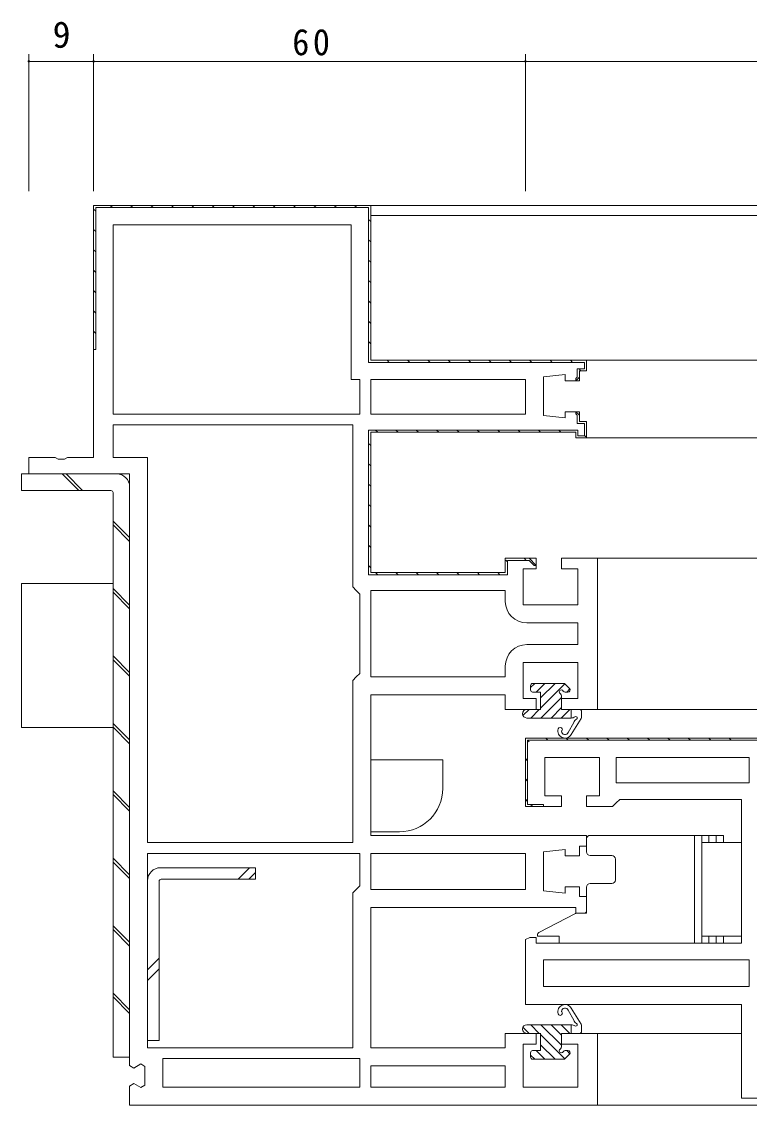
# Model space of a CAD drawing. Units: millimetres on the paper. Extents: x -420 to 373, y -297 to 267.
# Drawn here: x -181.7 to -80.6, y -192.4 to -41.8 of the extents above; entities that cross this region are included whole.
import ezdxf
from ezdxf.enums import TextEntityAlignment as Align

# ---------------------------------------------------------------- set-up
doc = ezdxf.new("R2010")
doc.units = ezdxf.units.MM
for name, color, linetype, lineweight in [('0-3_YKK_12', 2, 'Continuous', 9), ('0-4_YKK_D', 6, 'Continuous', 9), ('0-6_YKK_13', 4, 'Continuous', 9), ('0-7_YKK_11', 7, 'Continuous', 9)]:
    doc.layers.add(name, color=color, linetype=linetype, lineweight=lineweight)
doc.styles.add('ＭＳ ゴシック', font='')
doc.styles.get('ＭＳ ゴシック').set_extended_font_data('MS Gothic')

msp = doc.modelspace()

# ---------------------------------------------------------------- linework, layer by layer
at = {"layer": '0-3_YKK_12'}
for p, q in [((-133.687, -67.359), (-3.645, -67.359)), ((-133.187, -68.759), (-3.645, -68.759)), ((-103.603, -88.859), (-3.645, -88.859)), ((-103.686, -99.659), (-3.645, -99.659)), ((-102.187, -116.359), (-3.645, -116.359)), ((-101.776, -137.359), (-3.645, -137.359)), ((-101.76, -182.359), (-81.672, -182.359)), ((-102.26, -192.359), (-78.815, -192.359))]:
    msp.add_line(p, q, dxfattribs=at)
at = {"layer": '0-4_YKK_D'}
for p, q in [((-180.687, -65.359), (-180.687, -46.359)), ((-171.687, -65.359), (-171.687, -46.359)), ((-171.687, -65.359), (-171.687, -46.359)), ((-111.688, -65.359), (-111.688, -46.359)), ((-111.687, -65.359), (-111.687, -46.359)), ((-180.687, -47.359), (-171.687, -47.359)), ((-171.687, -47.359), (-111.687, -47.359)), ((-21.688, -47.359), (-111.688, -47.359))]:
    msp.add_line(p, q, dxfattribs=at)
for centre, start, end in [((-180.687, -47.359), 0, 180), ((-180.687, -47.359), 180, 0), ((-171.687, -47.359), 0, 180), ((-171.687, -47.359), 0, 180), ((-171.687, -47.359), 180, 0), ((-171.687, -47.359), 180, 0), ((-111.688, -47.359), 0, 180), ((-111.688, -47.359), 180, 0), ((-111.687, -47.359), 0, 180), ((-111.687, -47.359), 180, 0)]:
    msp.add_arc(centre, 0.106, start, end, dxfattribs=at)
at = {"layer": '0-6_YKK_13'}
for p, q in [((-181.687, -106.959), (-181.687, -104.659)), ((-168.487, -104.659), (-181.687, -104.659)), ((-176.056, -104.659), (-173.756, -106.959)), ((-175.526, -104.659), (-173.226, -106.959)), ((-166.687, -185.659), (-166.687, -106.459)), ((-181.687, -106.959), (-169.287, -106.959)), ((-168.987, -185.659), (-168.987, -107.259)), ((-168.987, -111.197), (-166.687, -113.497)), ((-168.987, -111.728), (-166.687, -114.028)), ((-168.987, -119.859), (-181.687, -119.859)), ((-168.987, -120.566), (-166.687, -122.866)), ((-168.987, -121.097), (-166.687, -123.397)), ((-168.987, -129.935), (-166.687, -132.235)), ((-168.987, -130.466), (-166.687, -132.766)), ((-110.404, -133.759), (-110.987, -134.341)), ((-110.687, -133.759), (-106.387, -133.759)), ((-108.99, -133.759), (-110.19, -134.959)), ((-107.576, -133.759), (-109.587, -135.77)), ((-106.216, -133.812), (-109.587, -137.184)), ((-105.575, -134.446), (-106.175, -133.846)), ((-110.987, -134.059), (-110.987, -134.659)), ((-110.687, -134.959), (-109.587, -134.959)), ((-109.587, -134.959), (-109.587, -137.361)), ((-106.168, -134.959), (-105.787, -134.959)), ((-105.517, -134.528), (-105.945, -134.956)), ((-106.687, -135.698), (-109.548, -138.559)), ((-106.687, -135.478), (-106.687, -137.359)), ((-111.176, -137.359), (-112.031, -138.213)), ((-109.587, -137.359), (-111.487, -137.359)), ((-109.762, -137.359), (-110.962, -138.559)), ((-106.687, -137.112), (-108.133, -138.559)), ((-105.519, -137.359), (-106.719, -138.559)), ((-106.687, -137.359), (-104.191, -137.359)), ((-105.357, -138.559), (-105.357, -137.359)), ((-103.891, -138.481), (-103.891, -137.659)), ((-168.987, -139.304), (-166.687, -141.604)), ((-168.987, -139.835), (-166.687, -142.135)), ((-111.487, -138.559), (-105.357, -138.559)), ((-104.984, -139.178), (-105.734, -140.56)), ((-105.315, -140.84), (-103.928, -138.626)), ((-133.187, -152.359), (-133.187, -144.359)), ((-133.187, -144.359), (-123.187, -144.359)), ((-123.187, -144.359), (-123.187, -148.359)), ((-168.987, -148.674), (-166.687, -150.974)), ((-168.987, -149.204), (-166.687, -151.504)), ((-133.187, -154.359), (-133.187, -152.359)), ((-129.187, -154.359), (-133.187, -154.359)), ((-84.187, -154.857), (-102.694, -154.857)), ((-88.194, -154.857), (-88.194, -169.857)), ((-87.194, -154.857), (-87.194, -169.857)), ((-86.194, -154.857), (-86.194, -155.857)), ((-85.194, -154.857), (-85.194, -155.857)), ((-84.187, -154.857), (-84.187, -155.857)), ((-103.194, -155.357), (-103.194, -157.157)), ((-87.187, -155.857), (-81.687, -155.857)), ((-87.187, -168.857), (-87.187, -155.857)), ((-168.987, -158.043), (-166.687, -160.343)), ((-99.694, -157.657), (-102.694, -157.657)), ((-168.987, -158.574), (-166.687, -160.874)), ((-162.387, -159.356), (-149.187, -159.356)), ((-151.624, -160.956), (-150.024, -159.356)), ((-149.187, -160.956), (-149.187, -159.356)), ((-99.194, -158.157), (-99.194, -161.057)), ((-162.287, -160.956), (-149.187, -160.956)), ((-150.137, -160.956), (-149.187, -160.006)), ((-162.587, -183.359), (-162.587, -161.256)), ((-103.194, -162.057), (-103.194, -165.357)), ((-99.694, -161.557), (-102.694, -161.557)), ((-109.834, -168.373), (-104.753, -165.692)), ((-103.494, -165.657), (-104.613, -165.657)), ((-168.987, -167.412), (-166.687, -169.712)), ((-168.987, -167.943), (-166.687, -170.243)), ((-109.994, -168.638), (-109.994, -168.857)), ((-106.994, -168.857), (-109.994, -168.857)), ((-106.994, -168.857), (-106.994, -169.857)), ((-87.187, -168.857), (-81.687, -168.857)), ((-86.194, -168.857), (-86.194, -169.857)), ((-85.194, -168.857), (-85.194, -169.857)), ((-84.187, -168.857), (-84.187, -169.857)), ((-164.187, -173.52), (-162.587, -171.92)), ((-164.187, -175.006), (-162.587, -173.406)), ((-168.987, -176.781), (-166.687, -179.081)), ((-168.987, -177.312), (-166.687, -179.612)), ((-105.315, -178.877), (-103.928, -181.091)), ((-104.984, -180.539), (-105.734, -179.157)), ((-111.176, -182.359), (-112.031, -181.504)), ((-111.487, -181.159), (-105.357, -181.159)), ((-109.762, -182.359), (-110.962, -181.159)), ((-106.687, -184.019), (-109.548, -181.159)), ((-106.687, -182.605), (-108.133, -181.159)), ((-105.519, -182.359), (-106.719, -181.159)), ((-105.357, -181.159), (-105.357, -182.359)), ((-103.891, -181.236), (-103.891, -182.059)), ((-109.587, -182.359), (-111.487, -182.359)), ((-109.587, -184.759), (-109.587, -182.356)), ((-106.216, -185.905), (-109.587, -182.533)), ((-106.687, -182.359), (-104.191, -182.359)), ((-106.687, -184.239), (-106.687, -182.359)), ((-110.987, -185.659), (-110.987, -185.059)), ((-110.687, -184.759), (-109.587, -184.759)), ((-108.99, -185.959), (-110.19, -184.759)), ((-107.576, -185.959), (-109.587, -183.947)), ((-106.168, -184.759), (-105.787, -184.759)), ((-105.517, -185.189), (-105.945, -184.762)), ((-166.687, -185.659), (-168.987, -185.659)), ((-110.404, -185.959), (-110.987, -185.376)), ((-110.687, -185.959), (-106.387, -185.959)), ((-105.575, -185.271), (-106.175, -185.871))]:
    msp.add_line(p, q, dxfattribs=at)
for points in [[(-168.987, -139.859), (-181.687, -139.859), (-181.687, -119.859)], [(-162.587, -183.359), (-164.187, -183.359), (-164.187, -161.156)]]:
    msp.add_lwpolyline(points, dxfattribs=at)
for centre, radius, start, end in [((-168.487, -106.459), 1.8, 0, 90), ((-169.287, -107.259), 0.3, 0, 90), ((-110.687, -134.059), 0.3, 90, 180), ((-106.387, -134.059), 0.3, 44.99998, 90), ((-110.687, -134.659), 0.3, 180, 270), ((-106.687, -134.959), 0.3, 29.99998, 239.99998), ((-106.987, -135.478), 0.3, 0, 59.99998), ((-106.168, -134.659), 0.3, 209.99998, 270), ((-105.787, -134.659), 0.3, 270, 44.99998), ((-111.487, -137.959), 0.6, 90, 270), ((-105.357, -137.559), 1, 270, 303.5573), ((-104.694, -138.559), 0.2, 301.26997, 123.5573), ((-104.191, -137.659), 0.3, 0, 90), ((-106.862, -140.157), 0.3, 305.18523, 163.39844), ((-104.071, -139.584), 1, 121.26997, 156.00981), ((-104.191, -138.481), 0.3, 331.12572, 0), ((-106.191, -140.357), 1, 163.39844, 331.12572), ((-106.191, -140.357), 0.5, 185.18523, 336.00981), ((-129.187, -148.359), 6, 270, 0), ((-102.694, -155.357), 0.5, 90, 180), ((-102.694, -157.157), 0.5, 180, 270), ((-99.694, -158.157), 0.5, 0, 90), ((-162.387, -161.156), 1.8, 90, 180), ((-162.287, -161.256), 0.3, 90, 180), ((-99.694, -161.057), 0.5, 270, 0), ((-102.694, -162.057), 0.5, 90, 180), ((-103.494, -165.357), 0.3, 270, 0), ((-104.613, -165.957), 0.3, 90, 117.84825), ((-109.694, -168.638), 0.3, 117.81764, 180), ((-106.191, -179.36), 1, 28.87427, 196.60155), ((-106.191, -179.36), 0.5, 23.99017, 174.81476), ((-106.862, -179.56), 0.3, 196.60155, 54.81476), ((-104.071, -180.133), 1, 203.99017, 238.73001), ((-111.487, -181.759), 0.6, 90, 270), ((-105.357, -182.159), 1, 56.44269, 90), ((-104.694, -181.159), 0.2, 236.44269, 58.73001), ((-104.191, -182.059), 0.3, 270, 0), ((-104.191, -181.236), 0.3, 0, 28.87427), ((-110.687, -185.059), 0.3, 90, 180), ((-106.687, -184.759), 0.3, 120, 330), ((-106.987, -184.239), 0.3, 299.99998, 0), ((-106.168, -185.059), 0.3, 90, 150), ((-105.787, -185.059), 0.3, 315, 90), ((-110.687, -185.659), 0.3, 180, 270), ((-106.387, -185.659), 0.3, 270, 315)]:
    msp.add_arc(centre, radius, start, end, dxfattribs=at)
at = {"layer": '0-7_YKK_11'}
for p, q in [((-133.187, -67.359), (-171.687, -67.359)), ((-169.373, -67.359), (-169.073, -67.659)), ((-166.545, -67.359), (-166.245, -67.659)), ((-163.717, -67.359), (-163.417, -67.659)), ((-160.888, -67.359), (-160.588, -67.659)), ((-158.06, -67.359), (-157.76, -67.659)), ((-155.231, -67.359), (-154.931, -67.659)), ((-152.403, -67.359), (-152.103, -67.659)), ((-149.574, -67.359), (-149.274, -67.659)), ((-146.746, -67.359), (-146.446, -67.659)), ((-143.918, -67.359), (-143.618, -67.659)), ((-141.089, -67.359), (-140.789, -67.659)), ((-138.261, -67.359), (-137.961, -67.659)), ((-135.432, -67.359), (-135.132, -67.659)), ((-171.687, -67.873), (-171.387, -68.173)), ((-171.687, -70.702), (-171.387, -71.002)), ((-133.487, -69.304), (-133.187, -69.604)), ((-133.487, -72.132), (-133.187, -72.432)), ((-171.687, -73.53), (-171.387, -73.83)), ((-133.487, -74.961), (-133.187, -75.261)), ((-171.687, -76.359), (-171.387, -76.659)), ((-133.487, -77.789), (-133.187, -78.089)), ((-171.687, -79.187), (-171.387, -79.487)), ((-133.487, -80.617), (-133.187, -80.917)), ((-171.687, -82.015), (-171.387, -82.315)), ((-133.487, -83.446), (-133.187, -83.746)), ((-171.687, -84.844), (-171.387, -85.144)), ((-133.487, -86.274), (-133.187, -86.574)), ((-130.903, -88.859), (-130.603, -89.159)), ((-128.074, -88.859), (-127.774, -89.159)), ((-125.246, -88.859), (-124.946, -89.159)), ((-122.418, -88.859), (-122.118, -89.159)), ((-119.589, -88.859), (-119.289, -89.159)), ((-116.761, -88.859), (-116.461, -89.159)), ((-113.932, -88.859), (-113.632, -89.159)), ((-111.104, -88.859), (-110.804, -89.159)), ((-108.275, -88.859), (-107.976, -89.159)), ((-105.447, -88.859), (-105.147, -89.159)), ((-104.174, -90.132), (-103.942, -90.364)), ((-168.987, -96.359), (-134.687, -96.359)), ((-133.187, -96.359), (-111.687, -96.359)), ((-133.187, -98.859), (-104.687, -98.859)), ((-132.517, -98.559), (-132.217, -98.859)), ((-129.688, -98.559), (-129.388, -98.859)), ((-126.86, -98.559), (-126.56, -98.859)), ((-124.031, -98.559), (-123.731, -98.859)), ((-121.203, -98.559), (-120.903, -98.859)), ((-118.375, -98.559), (-118.074, -98.859)), ((-115.546, -98.559), (-115.246, -98.859)), ((-112.718, -98.559), (-112.418, -98.859)), ((-109.889, -98.559), (-109.589, -98.859)), ((-107.061, -98.559), (-106.761, -98.859)), ((-103.521, -99.27), (-103.307, -99.484)), ((-133.487, -100.416), (-133.187, -100.716)), ((-133.487, -103.245), (-133.187, -103.545)), ((-166.687, -104.659), (-166.687, -186.837)), ((-133.487, -106.073), (-133.187, -106.373)), ((-133.487, -108.902), (-133.187, -109.202)), ((-133.487, -111.73), (-133.187, -112.03)), ((-133.487, -114.559), (-133.187, -114.859)), ((-133.487, -117.387), (-133.187, -117.687)), ((-114.436, -116.639), (-114.187, -116.888)), ((-111.888, -116.359), (-111.588, -116.659)), ((-132.516, -118.359), (-132.216, -118.659)), ((-129.687, -118.359), (-129.387, -118.659)), ((-126.859, -118.359), (-126.559, -118.659)), ((-124.03, -118.359), (-123.73, -118.659)), ((-121.202, -118.359), (-120.902, -118.659)), ((-118.373, -118.359), (-118.073, -118.659)), ((-115.545, -118.359), (-115.245, -118.659)), ((-114.487, -131.359), (-114.487, -132.859)), ((-114.487, -132.859), (-133.187, -132.859)), ((-108.859, -141.357), (-108.559, -141.657)), ((-106.03, -141.357), (-105.73, -141.657)), ((-103.202, -141.357), (-102.902, -141.657)), ((-100.374, -141.357), (-100.073, -141.657)), ((-97.545, -141.357), (-97.245, -141.657)), ((-94.717, -141.357), (-94.417, -141.657)), ((-91.888, -141.357), (-91.588, -141.657)), ((-89.06, -141.357), (-88.76, -141.657)), ((-86.231, -141.357), (-85.931, -141.657)), ((-83.403, -141.357), (-83.103, -141.657)), ((-111.394, -141.65), (-111.182, -141.862)), ((-111.687, -144.186), (-111.387, -144.486)), ((-80.587, -144.057), (-99.087, -144.057)), ((-111.687, -147.014), (-111.387, -147.314)), ((-111.687, -149.842), (-111.387, -150.142)), ((-110.972, -150.557), (-110.672, -150.857)), ((-164.187, -157.359), (-134.687, -157.359)), ((-133.187, -162.359), (-111.687, -162.359)), ((-109.187, -175.857), (-80.587, -175.857)), ((-162.087, -189.859), (-134.687, -189.859)), ((-133.187, -189.859), (-114.487, -189.859))]:
    msp.add_line(p, q, dxfattribs=at)
for points in [[(-104.187, -91.709), (-104.187, -90.359), (-103.187, -90.359), (-103.187, -88.859), (-133.187, -88.859), (-133.187, -67.359), (-171.687, -67.359), (-171.687, -102.359), (-175.321, -102.359), (-175.754, -102.609), (-176.62, -102.609), (-177.053, -102.359), (-180.687, -102.359), (-180.687, -104.659), (-166.687, -104.659)], [(-103.187, -154.859), (-133.187, -154.859), (-133.187, -135.359), (-114.487, -135.359), (-114.487, -137.359), (-110.187, -137.359), (-110.187, -135.859), (-111.987, -135.859), (-111.987, -130.859), (-104.387, -130.859), (-104.387, -135.859), (-106.687, -135.859), (-106.687, -137.359), (-101.687, -137.359), (-101.687, -116.359), (-106.687, -116.359), (-106.687, -117.859), (-104.387, -117.859), (-104.387, -122.859), (-111.987, -122.859), (-111.987, -117.859), (-110.187, -117.859), (-110.187, -116.359), (-114.487, -116.359), (-114.487, -118.359), (-133.187, -118.359), (-133.187, -98.859), (-104.687, -98.859), (-104.687, -99.659), (-103.187, -99.659), (-103.187, -97.359), (-104.187, -97.359), (-104.187, -96.009), (-106.187, -96.009), (-106.187, -96.881), (-109.187, -96.559), (-109.187, -91.159), (-106.187, -90.836), (-106.187, -91.709), (-104.187, -91.709)], [(-166.687, -104.659), (-166.687, -186.837), (-166.124, -187.199), (-165.151, -186.618), (-164.587, -186.981), (-164.587, -189.537), (-165.151, -189.9), (-166.124, -189.318), (-166.687, -189.681), (-166.687, -192.359), (-101.687, -192.359), (-101.687, -182.359), (-106.687, -182.359), (-106.687, -183.859), (-104.387, -183.859), (-104.387, -189.859), (-111.987, -189.859), (-111.987, -183.859), (-110.187, -183.859), (-110.187, -182.359), (-114.487, -182.359), (-114.487, -184.359), (-133.187, -184.359), (-133.187, -164.859), (-104.687, -164.859), (-104.687, -165.659), (-103.187, -165.659), (-103.187, -163.359), (-104.187, -163.359), (-104.187, -162.009), (-106.187, -162.009), (-106.187, -162.881), (-109.187, -162.559), (-109.187, -157.159), (-106.187, -156.836), (-106.187, -157.709), (-104.187, -157.709), (-104.187, -156.359), (-103.187, -156.359), (-103.187, -154.859)], [(-114.487, -132.859), (-133.187, -132.859), (-133.187, -120.859), (-114.487, -120.859), (-114.487, -122.359)], [(-111.487, -125.359), (-104.387, -125.359), (-104.387, -128.359), (-111.487, -128.359)], [(-21.687, -141.357), (-111.687, -141.357), (-111.687, -150.857)], [(-111.687, -141.357), (-111.687, -150.857), (-106.687, -150.857), (-106.687, -149.357), (-108.987, -149.357), (-108.987, -144.057), (-101.387, -144.057), (-101.387, -149.357), (-103.187, -149.357), (-103.187, -150.857), (-99.587, -150.857), (-99.087, -150.357), (-98.587, -149.857), (-81.687, -149.857), (-81.687, -169.857), (-110.187, -169.857), (-110.187, -169.057), (-111.084, -169.057), (-111.687, -169.339), (-111.687, -178.357), (-81.687, -178.357), (-81.687, -191.357), (-41.687, -191.357)], [(-21.687, -141.357), (-111.687, -141.357), (-111.687, -150.857)], [(-111.687, -141.357), (-111.687, -150.857), (-109.187, -150.857), (-109.187, -150.557), (-111.387, -150.557), (-111.387, -141.657), (-21.987, -141.657), (-21.987, -149.057), (-24.187, -149.057), (-24.187, -149.357), (-21.687, -149.357), (-21.687, -141.357)]]:
    msp.add_lwpolyline(points, dxfattribs=at)
for points in [[(-133.187, -67.359), (-171.687, -67.359), (-171.687, -87.359), (-171.387, -87.359), (-171.387, -67.659), (-133.487, -67.659), (-133.487, -89.159), (-103.487, -89.159), (-103.487, -90.059), (-104.487, -90.059), (-104.487, -91.209), (-104.687, -91.409), (-104.687, -91.709), (-104.187, -91.209), (-104.187, -90.359), (-103.187, -90.359), (-103.187, -88.859), (-133.187, -88.859)], [(-168.987, -96.359), (-134.687, -96.359), (-134.687, -91.559), (-135.887, -91.559), (-135.887, -70.059), (-168.987, -70.059)], [(-133.187, -96.359), (-111.687, -96.359), (-111.687, -91.559), (-133.187, -91.559)], [(-133.187, -98.859), (-104.687, -98.859), (-104.687, -99.659), (-103.187, -99.659), (-103.187, -97.359), (-104.187, -97.359), (-104.187, -96.509), (-104.687, -96.009), (-104.687, -96.309), (-104.487, -96.509), (-104.487, -97.659), (-103.487, -97.659), (-103.487, -99.359), (-104.387, -99.359), (-104.387, -98.559), (-133.487, -98.559), (-133.487, -118.659), (-114.187, -118.659), (-114.187, -116.659), (-111.187, -116.659), (-110.487, -117.359), (-110.187, -117.359), (-111.187, -116.359), (-114.487, -116.359), (-114.487, -118.359), (-133.187, -118.359)], [(-164.187, -102.359), (-164.187, -155.859), (-135.687, -155.859), (-135.687, -133.359), (-135.187, -132.859), (-134.687, -132.359), (-134.687, -121.359), (-135.187, -120.859), (-135.687, -120.359), (-135.687, -97.859), (-168.987, -97.859), (-168.987, -102.359)], [(-80.587, -144.057), (-99.087, -144.057), (-99.087, -147.557), (-80.587, -147.557)], [(-164.187, -157.359), (-134.687, -157.359), (-134.687, -161.859), (-135.187, -162.359), (-135.687, -162.859), (-135.687, -184.359), (-164.187, -184.359)], [(-133.187, -162.359), (-111.687, -162.359), (-111.687, -157.359), (-133.187, -157.359)], [(-109.187, -175.857), (-80.587, -175.857), (-80.587, -172.157), (-109.187, -172.157)], [(-162.087, -189.859), (-134.687, -189.859), (-134.687, -185.859), (-162.087, -185.859)], [(-133.187, -189.859), (-114.487, -189.859), (-114.487, -186.859), (-133.187, -186.859)]]:
    msp.add_lwpolyline(points, close=True, dxfattribs=at)
for centre, start, end in [((-111.487, -122.359), 180, 269.99998), ((-111.487, -131.359), 90, 179.99998)]:
    msp.add_arc(centre, 3, start, end, dxfattribs=at)

# ---------------------------------------------------------------- texts
at = {"layer": '0-4_YKK_D', "color": 3, "style": 'ＭＳ ゴシック'}
msp.add_text('9', height=3.666, dxfattribs=at).set_placement((-177.387, -46.559), align=Align.BOTTOM_LEFT)
at = {"layer": '0-4_YKK_D', "color": 3, "insert": (-144.087, -46.559), "char_height": 3.666, "attachment_point": 7, "style": 'ＭＳ ゴシック'}
msp.add_mtext('\\T1.21;\\W0.95;60', dxfattribs=at)

doc.saveas('drawing.dxf')
